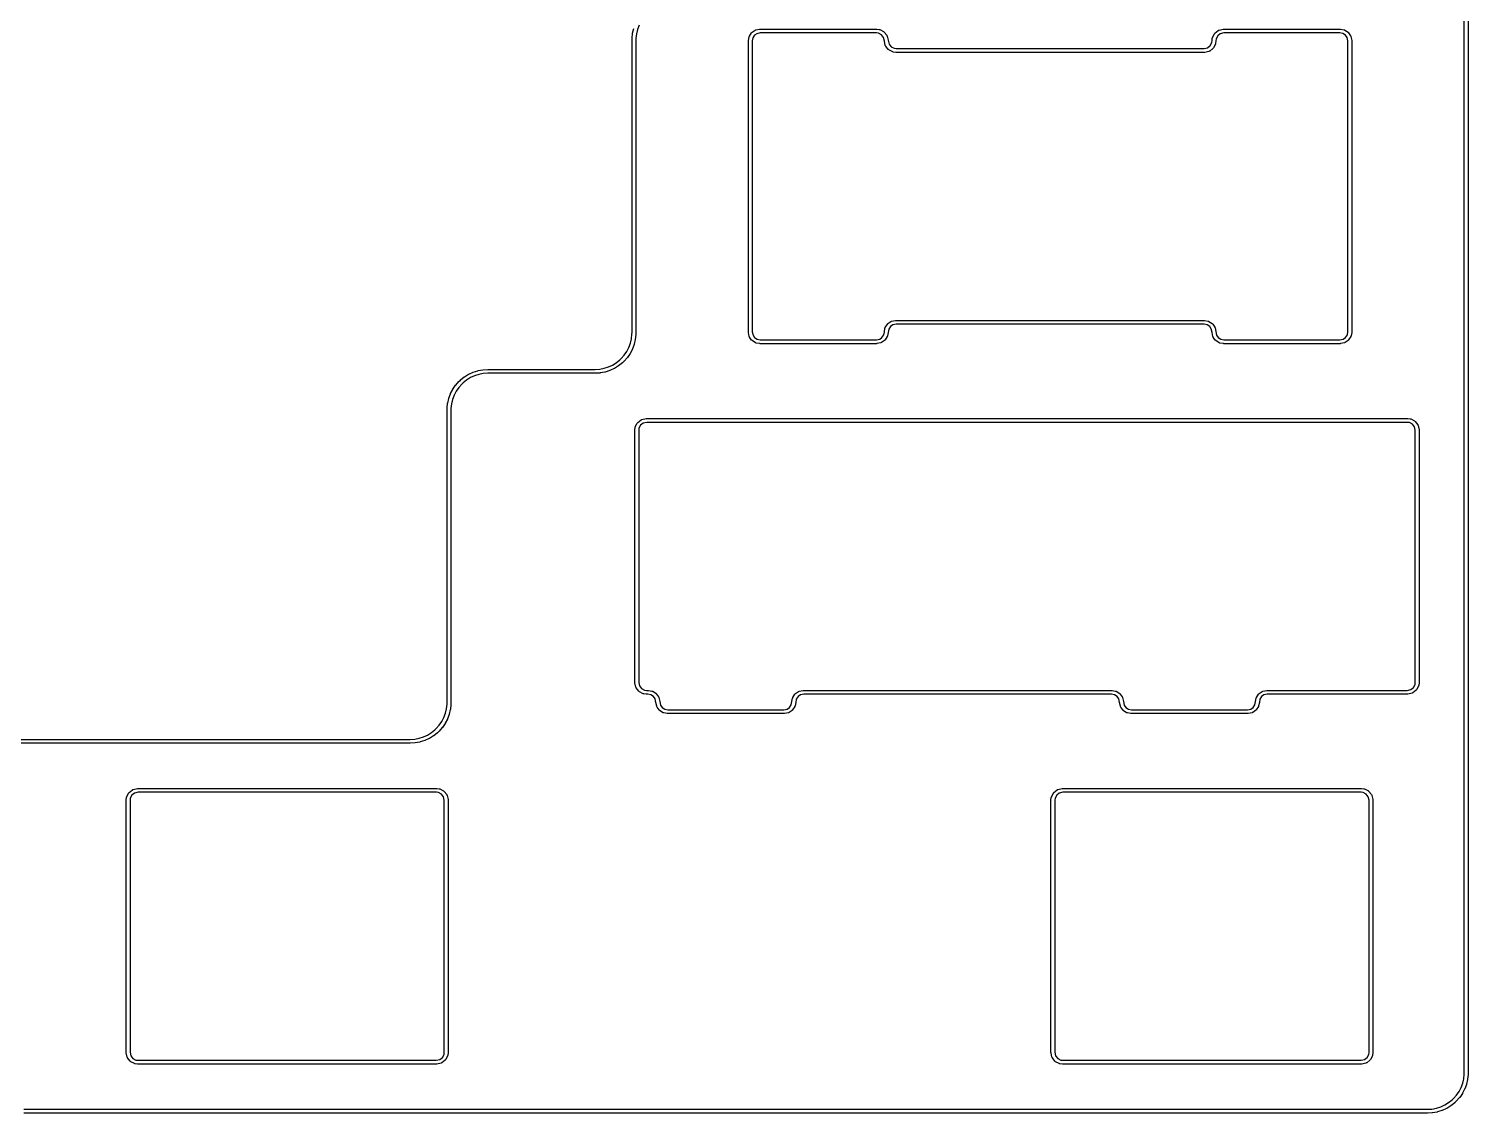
# Model space of a CAD drawing. Extents: x 0.3 to 11.5, y -5.1 to -1.4.
# Drawn here: x 8.593 to 11.511, y -5.123 to -2.925 of the extents above; entities that cross this region are included whole.
import ezdxf

# ---------------------------------------------------------------- set-up
doc = ezdxf.new("R2010")
doc.units = 0
doc.header["$MEASUREMENT"] = 0
doc.layers.add('BLACK', color=7, linetype='CONTINUOUS')

msp = doc.modelspace()

# ---------------------------------------------------------------- linework, layer by layer
at = {"layer": 'BLACK', "linetype": 'CONTINUOUS'}
for p, q in [((11.5032, -5.04031), (11.5032, -2.1378)), ((11.5111, -2.1378), (11.5111, -5.04035)), ((9.82999, -2.91753), (9.82681, -2.92608)), ((9.8157, -2.94774), (9.8158, -2.94383)), ((9.8158, -2.94383), (9.81586, -2.94367)), ((9.81582, -2.94349), (9.81689, -2.93386)), ((9.81586, -2.94367), (9.81582, -2.94349)), ((9.81689, -2.93386), (9.817, -2.93363)), ((9.81698, -2.93339), (9.81921, -2.92402)), ((9.817, -2.93363), (9.81698, -2.93339)), ((9.82366, -2.9442), (9.82357, -2.94788)), ((9.82469, -2.93498), (9.82366, -2.9442)), ((9.82681, -2.92608), (9.82469, -2.93498)), ((10.0517, -2.9481), (10.053, -2.94101)), ((10.053, -2.94101), (10.0534, -2.94034)), ((10.0534, -2.94034), (10.0536, -2.93959)), ((10.0536, -2.93959), (10.0581, -2.93276)), ((10.0581, -2.93276), (10.0587, -2.93227)), ((10.0587, -2.93227), (10.0591, -2.93166)), ((10.0591, -2.93166), (10.0651, -2.92758)), ((10.0606, -2.94323), (10.0595, -2.94919)), ((10.0642, -2.93771), (10.0606, -2.94323)), ((10.0689, -2.93452), (10.0642, -2.93771)), ((10.0651, -2.92758), (10.0658, -2.92736)), ((10.0658, -2.92736), (10.0665, -2.92697)), ((10.0665, -2.92697), (10.0745, -2.92529)), ((10.0757, -2.93308), (10.0689, -2.93452)), ((10.0745, -2.92529), (10.0749, -2.92533)), ((10.0749, -2.92533), (10.0753, -2.9252)), ((10.0753, -2.9252), (10.3115, -2.9252)), ((10.3112, -2.93308), (10.0757, -2.93308)), ((10.3152, -2.93358), (10.3112, -2.93308)), ((10.3115, -2.9252), (10.3117, -2.92528)), ((10.3117, -2.92528), (10.312, -2.92523)), ((10.312, -2.92523), (10.3169, -2.92585)), ((10.3215, -2.93675), (10.3152, -2.93358)), ((10.3169, -2.92585), (10.3175, -2.92614)), ((10.3175, -2.92614), (10.3182, -2.92625)), ((10.3182, -2.92625), (10.3258, -2.93012)), ((10.3256, -2.94202), (10.3215, -2.93675)), ((10.3273, -2.94969), (10.3256, -2.94202)), ((10.3258, -2.93012), (10.3264, -2.93073)), ((10.3264, -2.93073), (10.3271, -2.9312)), ((10.3271, -2.9312), (10.3323, -2.93786)), ((10.3323, -2.93786), (10.3326, -2.93867)), ((10.3326, -2.93867), (10.3331, -2.93941)), ((10.3331, -2.93941), (10.335, -2.94795)), ((10.9917, -2.94833), (10.9923, -2.94341)), ((10.9923, -2.94341), (10.9926, -2.94279)), ((10.9926, -2.94279), (10.9927, -2.94212)), ((10.9927, -2.94212), (10.9966, -2.93452)), ((10.9966, -2.93452), (10.9972, -2.93392)), ((10.9972, -2.93392), (10.9977, -2.93321)), ((10.9977, -2.93321), (11.0043, -2.92799)), ((11, -2.94508), (10.9995, -2.94932)), ((11.0032, -2.93887), (11, -2.94508)), ((11.0085, -2.93473), (11.0032, -2.93887)), ((11.0043, -2.92799), (11.0051, -2.92769)), ((11.0051, -2.92769), (11.0059, -2.92725)), ((11.0059, -2.92725), (11.0144, -2.92531)), ((11.0157, -2.93308), (11.0085, -2.93473)), ((11.0144, -2.92531), (11.0148, -2.92535)), ((11.0148, -2.92535), (11.0153, -2.92521)), ((11.0153, -2.92521), (11.2515, -2.92521)), ((11.2511, -2.93308), (11.0157, -2.93308)), ((11.2571, -2.93419), (11.2511, -2.93308)), ((11.2515, -2.92521), (11.2518, -2.92532)), ((11.2518, -2.92532), (11.2522, -2.92528)), ((11.2522, -2.92528), (11.2593, -2.9266)), ((11.2626, -2.93778), (11.2571, -2.93419)), ((11.2593, -2.9266), (11.26, -2.92697)), ((11.26, -2.92697), (11.2607, -2.92717)), ((11.2607, -2.92717), (11.2676, -2.93161)), ((11.2658, -2.94244), (11.2626, -2.93778)), ((11.2672, -2.94924), (11.2658, -2.94244)), ((11.2676, -2.93161), (11.268, -2.93221)), ((11.268, -2.93221), (11.2687, -2.93268)), ((11.2687, -2.93268), (11.2727, -2.93863)), ((11.2727, -2.93863), (11.273, -2.93937)), ((11.273, -2.93937), (11.2733, -2.94004)), ((11.2733, -2.94004), (11.275, -2.94802)), ((9.81571, -2.94779), (9.8157, -2.94774)), ((9.8157, -2.94783), (9.81571, -2.94779)), ((9.8157, -3.54031), (9.8157, -2.94783)), ((9.82357, -2.94788), (9.82357, -3.54035)), ((10.0518, -2.94847), (10.0517, -2.9481)), ((10.0517, -2.94882), (10.0518, -2.94847)), ((10.0517, -3.53937), (10.0517, -2.94882)), ((10.0595, -2.94919), (10.0595, -3.53896)), ((10.3293, -2.95823), (10.3273, -2.94969)), ((10.3297, -2.95897), (10.3293, -2.95823)), ((10.33, -2.95979), (10.3297, -2.95897)), ((10.3352, -2.96644), (10.33, -2.95979)), ((10.335, -2.94795), (10.3368, -2.95562)), ((10.336, -2.96691), (10.3352, -2.96644)), ((10.3366, -2.96752), (10.336, -2.96691)), ((10.3442, -2.97139), (10.3366, -2.96752)), ((10.3368, -2.95562), (10.3409, -2.9609)), ((10.3409, -2.9609), (10.3471, -2.96406)), ((10.3448, -2.9715), (10.3442, -2.97139)), ((10.3455, -2.97179), (10.3448, -2.9715)), ((10.3504, -2.97241), (10.3455, -2.97179)), ((10.3471, -2.96406), (10.3511, -2.96457)), ((10.3506, -2.97236), (10.3504, -2.97241)), ((10.3509, -2.97244), (10.3506, -2.97236)), ((10.9759, -2.97244), (10.3509, -2.97244)), ((10.3511, -2.96457), (10.9755, -2.96457)), ((10.9755, -2.96457), (10.9827, -2.96292)), ((10.9763, -2.9723), (10.9759, -2.97244)), ((10.9768, -2.97234), (10.9763, -2.9723)), ((10.9853, -2.9704), (10.9768, -2.97234)), ((10.9827, -2.96292), (10.988, -2.95878)), ((10.9861, -2.96996), (10.9853, -2.9704)), ((10.9869, -2.96966), (10.9861, -2.96996)), ((10.9935, -2.96444), (10.9869, -2.96966)), ((10.988, -2.95878), (10.9911, -2.95257)), ((10.9911, -2.95257), (10.9917, -2.94833)), ((10.994, -2.96373), (10.9935, -2.96444)), ((10.9946, -2.96313), (10.994, -2.96373)), ((10.9985, -2.95553), (10.9946, -2.96313)), ((10.9986, -2.95486), (10.9985, -2.95553)), ((10.9989, -2.95424), (10.9986, -2.95486)), ((10.9995, -2.94932), (10.9989, -2.95424)), ((10.9995, -2.94932), (10.9995, -2.94932)), ((11.2672, -3.53901), (11.2672, -2.94924)), ((11.275, -2.94802), (11.275, -2.94843)), ((11.275, -2.94843), (11.2751, -2.94883)), ((11.2751, -2.94883), (11.2751, -3.53937)), ((10.3286, -3.53156), (10.329, -3.53088)), ((10.329, -3.53088), (10.3292, -3.53014)), ((10.3292, -3.53014), (10.3336, -3.5233)), ((10.3336, -3.5233), (10.3342, -3.52282)), ((10.3342, -3.52282), (10.3347, -3.5222)), ((10.3347, -3.5222), (10.3407, -3.51813)), ((10.3398, -3.52825), (10.3362, -3.53377)), ((10.3445, -3.52506), (10.3398, -3.52825)), ((10.3407, -3.51813), (10.3414, -3.51791)), ((10.3414, -3.51791), (10.3421, -3.51752)), ((10.3421, -3.51752), (10.3501, -3.51583)), ((10.3513, -3.52362), (10.3445, -3.52506)), ((10.3501, -3.51583), (10.3505, -3.51588)), ((10.3505, -3.51588), (10.3509, -3.51575)), ((10.3509, -3.51575), (10.9759, -3.51575)), ((10.9755, -3.52362), (10.3513, -3.52362)), ((10.9815, -3.52473), (10.9755, -3.52362)), ((10.9759, -3.51575), (10.9763, -3.51586)), ((10.9763, -3.51586), (10.9766, -3.51581)), ((10.9766, -3.51581), (10.9837, -3.51713)), ((10.987, -3.52832), (10.9815, -3.52473)), ((10.9837, -3.51713), (10.9844, -3.5175)), ((10.9844, -3.5175), (10.9851, -3.51771)), ((10.9851, -3.51771), (10.992, -3.52215)), ((10.9902, -3.53298), (10.987, -3.52832)), ((10.992, -3.52215), (10.9925, -3.52275)), ((10.9925, -3.52275), (10.9931, -3.52322)), ((10.9931, -3.52322), (10.9971, -3.52917)), ((10.9971, -3.52917), (10.9974, -3.52991)), ((10.9974, -3.52991), (10.9978, -3.53058)), ((10.9978, -3.53058), (10.9994, -3.53855)), ((9.81246, -3.56211), (9.81458, -3.55321)), ((9.81458, -3.55321), (9.81561, -3.54399)), ((9.81561, -3.54399), (9.8157, -3.54031)), ((9.82229, -3.5548), (9.82006, -3.56417)), ((9.82238, -3.55433), (9.82227, -3.55455)), ((9.82227, -3.55455), (9.82229, -3.5548)), ((9.82345, -3.5447), (9.82238, -3.55433)), ((9.82347, -3.54436), (9.82342, -3.54452)), ((9.82342, -3.54452), (9.82345, -3.5447)), ((9.82357, -3.54045), (9.82347, -3.54436)), ((9.82357, -3.54035), (9.82356, -3.5404)), ((9.82356, -3.5404), (9.82357, -3.54045)), ((10.0518, -3.53977), (10.0517, -3.53937)), ((10.0517, -3.54019), (10.0518, -3.53977)), ((10.0534, -3.54816), (10.0517, -3.54019)), ((10.0538, -3.54883), (10.0534, -3.54816)), ((10.054, -3.54957), (10.0538, -3.54883)), ((10.0581, -3.55552), (10.054, -3.54957)), ((10.0587, -3.55599), (10.0581, -3.55552)), ((10.0592, -3.55659), (10.0587, -3.55599)), ((10.066, -3.56103), (10.0592, -3.55659)), ((10.0595, -3.53896), (10.061, -3.54576)), ((10.061, -3.54576), (10.0642, -3.55042)), ((10.0642, -3.55042), (10.0697, -3.55401)), ((10.0697, -3.55401), (10.0756, -3.55512)), ((10.0756, -3.55512), (10.3111, -3.55512)), ((10.3111, -3.55512), (10.3179, -3.55368)), ((10.3179, -3.55368), (10.3225, -3.55049)), ((10.3276, -3.55654), (10.3217, -3.56061)), ((10.3225, -3.55049), (10.3261, -3.54497)), ((10.3261, -3.54497), (10.3273, -3.53865)), ((10.3273, -3.53865), (10.3286, -3.53156)), ((10.3273, -3.53865), (10.3273, -3.53865)), ((10.3281, -3.55592), (10.3276, -3.55654)), ((10.3287, -3.55544), (10.3281, -3.55592)), ((10.3332, -3.5486), (10.3287, -3.55544)), ((10.3334, -3.54786), (10.3332, -3.5486)), ((10.3337, -3.54718), (10.3334, -3.54786)), ((10.3351, -3.54009), (10.3337, -3.54718)), ((10.3362, -3.53377), (10.3351, -3.54009)), ((10.3351, -3.54009), (10.3351, -3.54009)), ((10.9917, -3.54019), (10.9902, -3.53298)), ((10.9934, -3.54816), (10.9917, -3.54019)), ((10.9938, -3.54883), (10.9934, -3.54816)), ((10.994, -3.54957), (10.9938, -3.54883)), ((10.9981, -3.55552), (10.994, -3.54957)), ((10.9987, -3.55599), (10.9981, -3.55552)), ((10.9992, -3.55659), (10.9987, -3.55599)), ((11.006, -3.56103), (10.9992, -3.55659)), ((10.9994, -3.53855), (10.9994, -3.53856)), ((10.9994, -3.53856), (11.001, -3.54576)), ((11.001, -3.54576), (11.0042, -3.55042)), ((11.0042, -3.55042), (11.0097, -3.55401)), ((11.0097, -3.55401), (11.0156, -3.55512)), ((11.0156, -3.55512), (11.2511, -3.55512)), ((11.2511, -3.55512), (11.2579, -3.55368)), ((11.2579, -3.55368), (11.2625, -3.55049)), ((11.2676, -3.55654), (11.2617, -3.56061)), ((11.2625, -3.55049), (11.2661, -3.54497)), ((11.2661, -3.54497), (11.2672, -3.53901)), ((11.2681, -3.55592), (11.2676, -3.55654)), ((11.2687, -3.55544), (11.2681, -3.55592)), ((11.2732, -3.5486), (11.2687, -3.55544)), ((11.2734, -3.54786), (11.2732, -3.5486)), ((11.2737, -3.54718), (11.2734, -3.54786)), ((11.2751, -3.54009), (11.2737, -3.54718)), ((11.2751, -3.53937), (11.275, -3.53972)), ((11.275, -3.53972), (11.2751, -3.54009)), ((9.79374, -3.5933), (9.7999, -3.58632)), ((9.7999, -3.58632), (9.80508, -3.57876)), ((9.80508, -3.57876), (9.80928, -3.57065)), ((9.81171, -3.58301), (9.80626, -3.59097)), ((9.80928, -3.57065), (9.81246, -3.56211)), ((9.81178, -3.58277), (9.81171, -3.58301)), ((9.81196, -3.58259), (9.81178, -3.58277)), ((9.81638, -3.57406), (9.81196, -3.58259)), ((9.81642, -3.57382), (9.81638, -3.57406)), ((9.81658, -3.57362), (9.81642, -3.57382)), ((9.81992, -3.56463), (9.81658, -3.57362)), ((9.81993, -3.56438), (9.81992, -3.56463)), ((9.82006, -3.56417), (9.81993, -3.56438)), ((10.0668, -3.56124), (10.066, -3.56103)), ((10.0675, -3.56161), (10.0668, -3.56124)), ((10.0746, -3.56293), (10.0675, -3.56161)), ((10.0749, -3.56288), (10.0746, -3.56293)), ((10.0753, -3.56299), (10.0749, -3.56288)), ((10.3115, -3.56299), (10.0753, -3.56299)), ((10.3119, -3.56286), (10.3115, -3.56299)), ((10.3123, -3.56291), (10.3119, -3.56286)), ((10.3203, -3.56122), (10.3123, -3.56291)), ((10.321, -3.56083), (10.3203, -3.56122)), ((10.3217, -3.56061), (10.321, -3.56083)), ((11.0068, -3.56124), (11.006, -3.56103)), ((11.0075, -3.56161), (11.0068, -3.56124)), ((11.0146, -3.56293), (11.0075, -3.56161)), ((11.0149, -3.56288), (11.0146, -3.56293)), ((11.0153, -3.56299), (11.0149, -3.56288)), ((11.2515, -3.56299), (11.0153, -3.56299)), ((11.2519, -3.56286), (11.2515, -3.56299)), ((11.2523, -3.56291), (11.2519, -3.56286)), ((11.2603, -3.56122), (11.2523, -3.56291)), ((11.261, -3.56083), (11.2603, -3.56122)), ((11.2617, -3.56061), (11.261, -3.56083)), ((9.49384, -3.62062), (9.50299, -3.61772)), ((9.50299, -3.61772), (9.50324, -3.61772)), ((9.50324, -3.61772), (9.50346, -3.6176)), ((9.50346, -3.6176), (9.51294, -3.61583)), ((9.51294, -3.61583), (9.51319, -3.61586)), ((9.51319, -3.61586), (9.51342, -3.61577)), ((9.51342, -3.61577), (9.52313, -3.61517)), ((9.52313, -3.61517), (9.52326, -3.6152)), ((9.52326, -3.6152), (9.52338, -3.61516)), ((9.52338, -3.61516), (9.74077, -3.61516)), ((9.74077, -3.61516), (9.75012, -3.61458)), ((9.75012, -3.61458), (9.75913, -3.61289)), ((9.75913, -3.61289), (9.76783, -3.61013)), ((9.77044, -3.61757), (9.76128, -3.62047)), ((9.76783, -3.61013), (9.77612, -3.60634)), ((9.77064, -3.61742), (9.77044, -3.61757)), ((9.77088, -3.61739), (9.77064, -3.61742)), ((9.77961, -3.6134), (9.77088, -3.61739)), ((9.77612, -3.60634), (9.7839, -3.60155)), ((9.7798, -3.61323), (9.77961, -3.6134)), ((9.78004, -3.61317), (9.7798, -3.61323)), ((9.78824, -3.60813), (9.78004, -3.61317)), ((9.7839, -3.60155), (9.79115, -3.59576)), ((9.7884, -3.60794), (9.78824, -3.60813)), ((9.78863, -3.60785), (9.7884, -3.60794)), ((9.7962, -3.6018), (9.78863, -3.60785)), ((9.79115, -3.59576), (9.79374, -3.5933)), ((9.7963, -3.60165), (9.7962, -3.6018)), ((9.79646, -3.60158), (9.7963, -3.60165)), ((9.79929, -3.59888), (9.79646, -3.60158)), ((9.79937, -3.59873), (9.79929, -3.59888)), ((9.79952, -3.59864), (9.79937, -3.59873)), ((9.80596, -3.59135), (9.79952, -3.59864)), ((9.80606, -3.59112), (9.80596, -3.59135)), ((9.80626, -3.59097), (9.80606, -3.59112)), ((9.45256, -3.65518), (9.45801, -3.64722)), ((9.45801, -3.64722), (9.45821, -3.64707)), ((9.45821, -3.64707), (9.45831, -3.64684)), ((9.45831, -3.64684), (9.46475, -3.63955)), ((9.47054, -3.64489), (9.46437, -3.65187)), ((9.46475, -3.63955), (9.4649, -3.63946)), ((9.4649, -3.63946), (9.46498, -3.6393)), ((9.46498, -3.6393), (9.46781, -3.63661)), ((9.46781, -3.63661), (9.46797, -3.63654)), ((9.46797, -3.63654), (9.46807, -3.63639)), ((9.46807, -3.63639), (9.47564, -3.63034)), ((9.47312, -3.64243), (9.47054, -3.64489)), ((9.48037, -3.63664), (9.47312, -3.64243)), ((9.47564, -3.63034), (9.47587, -3.63025)), ((9.47587, -3.63025), (9.47604, -3.63006)), ((9.47604, -3.63006), (9.48424, -3.62502)), ((9.48816, -3.63185), (9.48037, -3.63664)), ((9.48424, -3.62502), (9.48448, -3.62496)), ((9.48448, -3.62496), (9.48466, -3.62479)), ((9.48466, -3.62479), (9.49339, -3.6208)), ((9.49645, -3.62805), (9.48816, -3.63185)), ((9.49339, -3.6208), (9.49363, -3.62077)), ((9.49363, -3.62077), (9.49384, -3.62062)), ((9.50514, -3.62529), (9.49645, -3.62805)), ((9.51415, -3.62361), (9.50514, -3.62529)), ((9.5235, -3.62303), (9.51415, -3.62361)), ((9.7409, -3.62303), (9.5235, -3.62303)), ((9.74102, -3.62299), (9.7409, -3.62303)), ((9.74114, -3.62302), (9.74102, -3.62299)), ((9.75085, -3.62242), (9.74114, -3.62302)), ((9.75108, -3.62233), (9.75085, -3.62242)), ((9.75133, -3.62236), (9.75108, -3.62233)), ((9.76081, -3.62059), (9.75133, -3.62236)), ((9.76103, -3.62047), (9.76081, -3.62059)), ((9.76128, -3.62047), (9.76103, -3.62047)), ((9.44198, -3.68339), (9.44421, -3.67402)), ((9.44421, -3.67402), (9.44434, -3.67381)), ((9.44434, -3.67381), (9.44435, -3.67356)), ((9.44435, -3.67356), (9.4477, -3.66456)), ((9.4477, -3.66456), (9.44785, -3.66437)), ((9.44785, -3.66437), (9.44789, -3.66413)), ((9.44789, -3.66413), (9.45231, -3.6556)), ((9.45181, -3.67608), (9.44969, -3.68498)), ((9.45499, -3.66753), (9.45181, -3.67608)), ((9.45231, -3.6556), (9.45249, -3.65542)), ((9.45249, -3.65542), (9.45256, -3.65518)), ((9.45919, -3.65943), (9.45499, -3.66753)), ((9.46437, -3.65187), (9.45919, -3.65943)), ((9.4407, -3.69774), (9.4408, -3.69383)), ((9.44071, -3.69779), (9.4407, -3.69774)), ((9.4407, -3.69783), (9.44071, -3.69779)), ((9.4407, -4.29031), (9.4407, -3.69783)), ((9.4408, -3.69383), (9.44086, -3.69367)), ((9.44082, -3.69349), (9.44189, -3.68386)), ((9.44086, -3.69367), (9.44082, -3.69349)), ((9.44189, -3.68386), (9.442, -3.68363)), ((9.442, -3.68363), (9.44198, -3.68339)), ((9.44866, -3.6942), (9.44857, -3.69788)), ((9.44857, -3.69788), (9.44857, -4.29035)), ((9.44969, -3.68498), (9.44866, -3.6942)), ((9.82139, -3.7377), (9.82201, -3.73278)), ((9.82201, -3.73278), (9.8223, -3.73216)), ((9.8223, -3.73216), (9.82241, -3.73148)), ((9.82241, -3.73148), (9.82628, -3.72388)), ((9.82628, -3.72388), (9.82689, -3.72328)), ((9.82689, -3.72328), (9.82736, -3.72257)), ((9.82736, -3.72257), (9.83402, -3.71735)), ((9.82974, -3.73444), (9.82923, -3.73844)), ((9.8329, -3.72823), (9.82974, -3.73444)), ((9.83818, -3.72409), (9.8329, -3.72823)), ((9.83402, -3.71735), (9.83483, -3.71705)), ((9.83483, -3.71705), (9.83557, -3.71661)), ((9.83557, -3.71661), (9.84411, -3.71467)), ((9.84542, -3.72244), (9.83818, -3.72409)), ((9.84411, -3.71467), (9.84455, -3.71471)), ((9.84455, -3.71471), (9.84498, -3.71457)), ((9.84498, -3.71457), (11.388, -3.71457)), ((11.3878, -3.72244), (9.84542, -3.72244)), ((11.3918, -3.72294), (11.3878, -3.72244)), ((11.388, -3.71457), (11.3883, -3.71465)), ((11.3883, -3.71465), (11.3885, -3.7146)), ((11.3885, -3.7146), (11.3935, -3.71522)), ((11.398, -3.72611), (11.3918, -3.72294)), ((11.3935, -3.71522), (11.3941, -3.71551)), ((11.3941, -3.71551), (11.3947, -3.71562)), ((11.3947, -3.71562), (11.4024, -3.71949)), ((11.4021, -3.73139), (11.398, -3.72611)), ((11.4038, -3.73863), (11.4021, -3.73139)), ((11.4024, -3.71949), (11.403, -3.72009)), ((11.403, -3.72009), (11.4037, -3.72057)), ((11.4037, -3.72057), (11.4089, -3.72722)), ((11.4089, -3.72722), (11.4092, -3.72804)), ((11.4092, -3.72804), (11.4096, -3.72878)), ((11.4096, -3.72878), (11.4116, -3.73732)), ((9.82136, -3.73819), (9.82144, -3.73795)), ((9.82136, -4.25), (9.82136, -3.73819)), ((9.82144, -3.73795), (9.82139, -3.7377)), ((9.82923, -3.73844), (9.82923, -4.24956)), ((11.4038, -4.24975), (11.4038, -3.73863)), ((11.4116, -3.73732), (11.4115, -3.73776)), ((11.4115, -3.73776), (11.4117, -3.73819)), ((11.4117, -3.73819), (11.4117, -4.25)), ((9.8215, -4.25043), (9.82136, -4.25)), ((9.82146, -4.25087), (9.8215, -4.25043)), ((9.8234, -4.25941), (9.82146, -4.25087)), ((9.82384, -4.26015), (9.8234, -4.25941)), ((9.82414, -4.26096), (9.82384, -4.26015)), ((9.82923, -4.24956), (9.83088, -4.2568)), ((9.83088, -4.2568), (9.83502, -4.26208)), ((11.3948, -4.2641), (11.4001, -4.25996)), ((11.4001, -4.25996), (11.4033, -4.25374)), ((11.4033, -4.25374), (11.4038, -4.24975)), ((11.4106, -4.25671), (11.4067, -4.26431)), ((11.4107, -4.25603), (11.4106, -4.25671)), ((11.411, -4.25541), (11.4107, -4.25603)), ((11.4116, -4.25049), (11.411, -4.25541)), ((11.4117, -4.25), (11.4116, -4.25024)), ((11.4116, -4.25024), (11.4116, -4.25049)), ((9.82936, -4.26762), (9.82414, -4.26096)), ((9.83007, -4.2681), (9.82936, -4.26762)), ((9.83067, -4.2687), (9.83007, -4.2681)), ((9.83827, -4.27257), (9.83067, -4.2687)), ((9.83502, -4.26208), (9.84124, -4.26525)), ((9.83895, -4.27268), (9.83827, -4.27257)), ((9.83957, -4.27297), (9.83895, -4.27268)), ((9.84449, -4.27359), (9.83957, -4.27297)), ((9.84124, -4.26525), (9.84523, -4.26575)), ((9.84474, -4.27354), (9.84449, -4.27359)), ((9.84498, -4.27362), (9.84474, -4.27354)), ((9.84804, -4.27362), (9.84498, -4.27362)), ((9.84523, -4.26575), (9.84841, -4.26575)), ((9.854, -4.27473), (9.84804, -4.27362)), ((9.84841, -4.26575), (9.84876, -4.26586)), ((9.84876, -4.26586), (9.84913, -4.26581)), ((9.84913, -4.26581), (9.85621, -4.26713)), ((9.85952, -4.27832), (9.854, -4.27473)), ((9.85621, -4.26713), (9.85689, -4.2675)), ((9.85689, -4.2675), (9.85764, -4.26771)), ((9.85764, -4.26771), (9.86447, -4.27215)), ((9.86271, -4.28298), (9.85952, -4.27832)), ((9.86424, -4.29019), (9.86271, -4.28298)), ((9.86447, -4.27215), (9.86496, -4.27275)), ((9.86496, -4.27275), (9.86557, -4.27322)), ((9.86557, -4.27322), (9.86965, -4.27917)), ((9.86965, -4.27917), (9.86987, -4.27991)), ((9.86987, -4.27991), (9.87025, -4.28058)), ((9.87025, -4.28058), (9.87194, -4.28855)), ((9.87194, -4.28855), (9.87194, -4.28855)), ((9.87194, -4.28855), (9.87347, -4.29576)), ((10.1386, -4.29497), (10.1398, -4.28865)), ((10.1398, -4.28865), (10.1411, -4.28156)), ((10.1398, -4.28865), (10.1398, -4.28865)), ((10.1411, -4.28156), (10.1415, -4.28088)), ((10.1415, -4.28088), (10.1417, -4.28014)), ((10.1417, -4.28014), (10.1461, -4.2733)), ((10.1461, -4.2733), (10.1467, -4.27282)), ((10.1476, -4.29009), (10.1462, -4.29718)), ((10.1467, -4.27282), (10.1472, -4.2722)), ((10.1472, -4.2722), (10.1532, -4.26813)), ((10.1487, -4.28377), (10.1476, -4.29009)), ((10.1476, -4.29009), (10.1476, -4.29009)), ((10.1523, -4.27825), (10.1487, -4.28377)), ((10.157, -4.27506), (10.1523, -4.27825)), ((10.1532, -4.26813), (10.1539, -4.26791)), ((10.1539, -4.26791), (10.1546, -4.26752)), ((10.1546, -4.26752), (10.1626, -4.26583)), ((10.1638, -4.27362), (10.157, -4.27506)), ((10.1626, -4.26583), (10.163, -4.26588)), ((10.163, -4.26588), (10.1634, -4.26575)), ((10.1634, -4.26575), (10.7884, -4.26575)), ((10.788, -4.27362), (10.1638, -4.27362)), ((10.794, -4.27473), (10.788, -4.27362)), ((10.7884, -4.26575), (10.7888, -4.26586)), ((10.7888, -4.26586), (10.7891, -4.26581)), ((10.7891, -4.26581), (10.7962, -4.26713)), ((10.7995, -4.27832), (10.794, -4.27473)), ((10.7962, -4.26713), (10.7969, -4.2675)), ((10.7969, -4.2675), (10.7976, -4.26771)), ((10.7976, -4.26771), (10.8045, -4.27215)), ((10.8027, -4.28298), (10.7995, -4.27832)), ((10.8042, -4.29019), (10.8027, -4.28298)), ((10.8045, -4.27215), (10.805, -4.27275)), ((10.805, -4.27275), (10.8056, -4.27322)), ((10.8056, -4.27322), (10.8096, -4.27917)), ((10.8096, -4.27917), (10.8099, -4.27991)), ((10.8099, -4.27991), (10.8103, -4.28058)), ((10.8103, -4.28058), (10.8119, -4.28855)), ((10.8119, -4.28855), (10.8119, -4.28855)), ((10.8119, -4.28855), (10.8135, -4.29576)), ((11.0786, -4.29497), (11.0798, -4.28865)), ((11.0798, -4.28865), (11.0811, -4.28156)), ((11.0798, -4.28865), (11.0798, -4.28865)), ((11.0811, -4.28156), (11.0815, -4.28088)), ((11.0815, -4.28088), (11.0817, -4.28014)), ((11.0817, -4.28014), (11.0861, -4.2733)), ((11.0861, -4.2733), (11.0867, -4.27282)), ((11.0876, -4.29009), (11.0862, -4.29718)), ((11.0867, -4.27282), (11.0872, -4.2722)), ((11.0872, -4.2722), (11.0932, -4.26813)), ((11.0887, -4.28377), (11.0876, -4.29009)), ((11.0876, -4.29009), (11.0876, -4.29009)), ((11.0923, -4.27825), (11.0887, -4.28377)), ((11.097, -4.27506), (11.0923, -4.27825)), ((11.0932, -4.26813), (11.0939, -4.26791)), ((11.0939, -4.26791), (11.0946, -4.26752)), ((11.0946, -4.26752), (11.1026, -4.26583)), ((11.1038, -4.27362), (11.097, -4.27506)), ((11.1026, -4.26583), (11.103, -4.26588)), ((11.103, -4.26588), (11.1034, -4.26575)), ((11.1034, -4.26575), (11.3876, -4.26575)), ((11.388, -4.27362), (11.1038, -4.27362)), ((11.3876, -4.26575), (11.3948, -4.2641)), ((11.3885, -4.27348), (11.388, -4.27362)), ((11.3889, -4.27352), (11.3885, -4.27348)), ((11.3974, -4.27158), (11.3889, -4.27352)), ((11.3982, -4.27114), (11.3974, -4.27158)), ((11.399, -4.27084), (11.3982, -4.27114)), ((11.4057, -4.26562), (11.399, -4.27084)), ((11.4061, -4.26491), (11.4057, -4.26562)), ((11.4067, -4.26431), (11.4061, -4.26491)), ((9.43428, -4.32065), (9.43746, -4.31211)), ((9.43746, -4.31211), (9.43958, -4.30321)), ((9.43958, -4.30321), (9.44061, -4.29399)), ((9.44061, -4.29399), (9.4407, -4.29031)), ((9.44492, -4.31463), (9.44158, -4.32362)), ((9.44493, -4.31438), (9.44492, -4.31463)), ((9.44506, -4.31417), (9.44493, -4.31438)), ((9.44729, -4.3048), (9.44506, -4.31417)), ((9.44738, -4.30433), (9.44727, -4.30455)), ((9.44727, -4.30455), (9.44729, -4.3048)), ((9.44845, -4.2947), (9.44738, -4.30433)), ((9.44847, -4.29436), (9.44842, -4.29452)), ((9.44842, -4.29452), (9.44845, -4.2947)), ((9.44857, -4.29045), (9.44847, -4.29436)), ((9.44857, -4.29035), (9.44856, -4.2904)), ((9.44856, -4.2904), (9.44857, -4.29045)), ((9.86593, -4.29816), (9.86424, -4.29019)), ((9.86631, -4.29883), (9.86593, -4.29816)), ((9.86653, -4.29957), (9.86631, -4.29883)), ((9.87061, -4.30552), (9.86653, -4.29957)), ((9.87122, -4.30599), (9.87061, -4.30552)), ((9.87171, -4.30659), (9.87122, -4.30599)), ((9.87854, -4.31103), (9.87171, -4.30659)), ((9.87347, -4.29576), (9.87666, -4.30042)), ((9.87666, -4.30042), (9.88218, -4.30401)), ((9.87929, -4.31124), (9.87854, -4.31103)), ((9.87997, -4.31161), (9.87929, -4.31124)), ((9.88705, -4.31293), (9.87997, -4.31161)), ((9.88218, -4.30401), (9.88814, -4.30512)), ((9.88742, -4.31288), (9.88705, -4.31293)), ((9.88778, -4.31299), (9.88742, -4.31288)), ((10.124, -4.31299), (9.88778, -4.31299)), ((9.88814, -4.30512), (10.1236, -4.30512)), ((10.1236, -4.30512), (10.1304, -4.30368)), ((10.1244, -4.31286), (10.124, -4.31299)), ((10.1248, -4.31291), (10.1244, -4.31286)), ((10.1328, -4.31122), (10.1248, -4.31291)), ((10.1304, -4.30368), (10.135, -4.30049)), ((10.1335, -4.31083), (10.1328, -4.31122)), ((10.1342, -4.31061), (10.1335, -4.31083)), ((10.1401, -4.30654), (10.1342, -4.31061)), ((10.135, -4.30049), (10.1386, -4.29497)), ((10.1406, -4.30592), (10.1401, -4.30654)), ((10.1412, -4.30544), (10.1406, -4.30592)), ((10.1457, -4.2986), (10.1412, -4.30544)), ((10.1459, -4.29786), (10.1457, -4.2986)), ((10.1462, -4.29718), (10.1459, -4.29786)), ((10.8059, -4.29816), (10.8042, -4.29019)), ((10.8063, -4.29883), (10.8059, -4.29816)), ((10.8065, -4.29957), (10.8063, -4.29883)), ((10.8106, -4.30552), (10.8065, -4.29957)), ((10.8112, -4.30599), (10.8106, -4.30552)), ((10.8117, -4.30659), (10.8112, -4.30599)), ((10.8185, -4.31103), (10.8117, -4.30659)), ((10.8135, -4.29576), (10.8167, -4.30042)), ((10.8167, -4.30042), (10.8222, -4.30401)), ((10.8193, -4.31124), (10.8185, -4.31103)), ((10.82, -4.31161), (10.8193, -4.31124)), ((10.8271, -4.31293), (10.82, -4.31161)), ((10.8222, -4.30401), (10.8281, -4.30512)), ((10.8274, -4.31288), (10.8271, -4.31293)), ((10.8278, -4.31299), (10.8274, -4.31288)), ((11.064, -4.31299), (10.8278, -4.31299)), ((10.8281, -4.30512), (11.0636, -4.30512)), ((11.0636, -4.30512), (11.0704, -4.30368)), ((11.0644, -4.31286), (11.064, -4.31299)), ((11.0648, -4.31291), (11.0644, -4.31286)), ((11.0728, -4.31122), (11.0648, -4.31291)), ((11.0704, -4.30368), (11.075, -4.30049)), ((11.0735, -4.31083), (11.0728, -4.31122)), ((11.0742, -4.31061), (11.0735, -4.31083)), ((11.0801, -4.30654), (11.0742, -4.31061)), ((11.075, -4.30049), (11.0786, -4.29497)), ((11.0806, -4.30592), (11.0801, -4.30654)), ((11.0812, -4.30544), (11.0806, -4.30592)), ((11.0857, -4.2986), (11.0812, -4.30544)), ((11.0859, -4.29786), (11.0857, -4.2986)), ((11.0862, -4.29718), (11.0859, -4.29786)), ((9.4089, -4.35155), (9.41615, -4.34576)), ((9.41615, -4.34576), (9.41874, -4.3433)), ((9.41874, -4.3433), (9.4249, -4.33632)), ((9.43096, -4.34135), (9.42452, -4.34864)), ((9.4249, -4.33632), (9.43008, -4.32876)), ((9.43008, -4.32876), (9.43428, -4.32065)), ((9.43106, -4.34112), (9.43096, -4.34135)), ((9.43126, -4.34097), (9.43106, -4.34112)), ((9.43671, -4.33301), (9.43126, -4.34097)), ((9.43678, -4.33277), (9.43671, -4.33301)), ((9.43696, -4.33259), (9.43678, -4.33277)), ((9.44138, -4.32406), (9.43696, -4.33259)), ((9.44142, -4.32382), (9.44138, -4.32406)), ((9.44158, -4.32362), (9.44142, -4.32382)), ((9.3659, -4.37303), (2.02338, -4.37303)), ((2.02342, -4.36516), (9.36577, -4.36516)), ((9.36577, -4.36516), (9.37512, -4.36458)), ((9.36602, -4.37299), (9.3659, -4.37303)), ((9.36614, -4.37302), (9.36602, -4.37299)), ((9.37585, -4.37242), (9.36614, -4.37302)), ((9.37512, -4.36458), (9.38413, -4.36289)), ((9.37608, -4.37233), (9.37585, -4.37242)), ((9.37633, -4.37236), (9.37608, -4.37233)), ((9.38581, -4.37059), (9.37633, -4.37236)), ((9.38413, -4.36289), (9.39283, -4.36013)), ((9.38603, -4.37047), (9.38581, -4.37059)), ((9.38628, -4.37047), (9.38603, -4.37047)), ((9.39544, -4.36757), (9.38628, -4.37047)), ((9.39283, -4.36013), (9.40112, -4.35634)), ((9.39564, -4.36742), (9.39544, -4.36757)), ((9.39588, -4.36739), (9.39564, -4.36742)), ((9.40461, -4.3634), (9.39588, -4.36739)), ((9.40112, -4.35634), (9.4089, -4.35155)), ((9.4048, -4.36323), (9.40461, -4.3634)), ((9.40504, -4.36317), (9.4048, -4.36323)), ((9.41324, -4.35813), (9.40504, -4.36317)), ((9.4134, -4.35794), (9.41324, -4.35813)), ((9.41363, -4.35785), (9.4134, -4.35794)), ((9.4212, -4.3518), (9.41363, -4.35785)), ((9.4213, -4.35165), (9.4212, -4.3518)), ((9.42146, -4.35158), (9.4213, -4.35165)), ((9.42429, -4.34888), (9.42146, -4.35158)), ((9.42437, -4.34873), (9.42429, -4.34888)), ((9.42452, -4.34864), (9.42437, -4.34873)), ((8.80432, -4.46661), (8.81286, -4.46467)), ((8.81286, -4.46467), (8.8133, -4.46471)), ((8.8133, -4.46471), (8.81373, -4.46457)), ((8.81373, -4.46457), (9.41929, -4.46457)), ((9.41929, -4.46457), (9.41953, -4.46465)), ((9.41953, -4.46465), (9.41978, -4.4646)), ((9.41978, -4.4646), (9.4247, -4.46522)), ((9.4247, -4.46522), (9.42532, -4.46551)), ((10.6793, -4.46661), (10.6879, -4.46467)), ((10.6879, -4.46467), (10.6883, -4.46471)), ((10.6883, -4.46471), (10.6887, -4.46457)), ((10.6887, -4.46457), (11.2943, -4.46457)), ((11.2943, -4.46457), (11.2945, -4.46465)), ((11.2945, -4.46465), (11.2948, -4.4646)), ((11.2948, -4.4646), (11.2997, -4.46522)), ((11.2997, -4.46522), (11.3003, -4.46551)), ((8.79011, -4.48819), (8.79019, -4.48795)), ((8.79011, -5), (8.79011, -4.48819)), ((8.79014, -4.4877), (8.79076, -4.48278)), ((8.79019, -4.48795), (8.79014, -4.4877)), ((8.79076, -4.48278), (8.79105, -4.48216)), ((8.79105, -4.48216), (8.79116, -4.48148)), ((8.79116, -4.48148), (8.79503, -4.47388)), ((8.79503, -4.47388), (8.79564, -4.47328)), ((8.79564, -4.47328), (8.79611, -4.47257)), ((8.79611, -4.47257), (8.80277, -4.46735)), ((8.79849, -4.48444), (8.79798, -4.48844)), ((8.79798, -4.48844), (8.79798, -4.99956)), ((8.80165, -4.47823), (8.79849, -4.48444)), ((8.80693, -4.47409), (8.80165, -4.47823)), ((8.80277, -4.46735), (8.80358, -4.46705)), ((8.80358, -4.46705), (8.80432, -4.46661)), ((8.81417, -4.47244), (8.80693, -4.47409)), ((9.41904, -4.47244), (8.81417, -4.47244)), ((9.42304, -4.47294), (9.41904, -4.47244)), ((9.42925, -4.47611), (9.42304, -4.47294)), ((9.42532, -4.46551), (9.426, -4.46562)), ((9.426, -4.46562), (9.4336, -4.46949)), ((9.43339, -4.48139), (9.42925, -4.47611)), ((9.43504, -4.48863), (9.43339, -4.48139)), ((9.4336, -4.46949), (9.4342, -4.47009)), ((9.4342, -4.47009), (9.43491, -4.47057)), ((9.43491, -4.47057), (9.44013, -4.47722)), ((9.43504, -4.99975), (9.43504, -4.48863)), ((9.44013, -4.47722), (9.44043, -4.47804)), ((9.44043, -4.47804), (9.44087, -4.47878)), ((9.44087, -4.47878), (9.44282, -4.48732)), ((9.44282, -4.48732), (9.44277, -4.48776)), ((9.44277, -4.48776), (9.44291, -4.48819)), ((9.44291, -4.48819), (9.44291, -5)), ((10.6651, -4.4877), (10.6658, -4.48278)), ((10.6652, -4.48795), (10.6651, -4.4877)), ((10.6651, -4.48819), (10.6652, -4.48795)), ((10.6651, -5), (10.6651, -4.48819)), ((10.6658, -4.48278), (10.6661, -4.48216)), ((10.6661, -4.48216), (10.6662, -4.48148)), ((10.6662, -4.48148), (10.67, -4.47388)), ((10.67, -4.47388), (10.6706, -4.47328)), ((10.6706, -4.47328), (10.6711, -4.47257)), ((10.6711, -4.47257), (10.6778, -4.46735)), ((10.6735, -4.48444), (10.673, -4.48844)), ((10.673, -4.48844), (10.673, -4.99956)), ((10.6767, -4.47823), (10.6735, -4.48444)), ((10.6819, -4.47409), (10.6767, -4.47823)), ((10.6778, -4.46735), (10.6786, -4.46705)), ((10.6786, -4.46705), (10.6793, -4.46661)), ((10.6892, -4.47244), (10.6819, -4.47409)), ((11.294, -4.47244), (10.6892, -4.47244)), ((11.298, -4.47294), (11.294, -4.47244)), ((11.3043, -4.47611), (11.298, -4.47294)), ((11.3003, -4.46551), (11.301, -4.46562)), ((11.301, -4.46562), (11.3086, -4.46949)), ((11.3084, -4.48139), (11.3043, -4.47611)), ((11.31, -4.48863), (11.3084, -4.48139)), ((11.3086, -4.46949), (11.3092, -4.47009)), ((11.3092, -4.47009), (11.3099, -4.47057)), ((11.3099, -4.47057), (11.3151, -4.47722)), ((11.31, -4.99975), (11.31, -4.48863)), ((11.3151, -4.47722), (11.3154, -4.47804)), ((11.3154, -4.47804), (11.3159, -4.47878)), ((11.3159, -4.47878), (11.3178, -4.48732)), ((11.3178, -4.48732), (11.3178, -4.48776)), ((11.3178, -4.48776), (11.3179, -4.48819)), ((11.3179, -4.48819), (11.3179, -5)), ((8.79025, -5.00043), (8.79011, -5)), ((8.79021, -5.00087), (8.79025, -5.00043)), ((8.79215, -5.00941), (8.79021, -5.00087)), ((8.79259, -5.01015), (8.79215, -5.00941)), ((8.79289, -5.01096), (8.79259, -5.01015)), ((8.79811, -5.01762), (8.79289, -5.01096)), ((8.79798, -4.99956), (8.79963, -5.0068)), ((8.79882, -5.0181), (8.79811, -5.01762)), ((8.79942, -5.0187), (8.79882, -5.0181)), ((8.80702, -5.02257), (8.79942, -5.0187)), ((8.79963, -5.0068), (8.80377, -5.01208)), ((8.80377, -5.01208), (8.80999, -5.01525)), ((8.80999, -5.01525), (8.81398, -5.01575)), ((8.81398, -5.01575), (9.41885, -5.01575)), ((9.41885, -5.01575), (9.42609, -5.0141)), ((9.42609, -5.0141), (9.43137, -5.00996)), ((9.43691, -5.01562), (9.43026, -5.02084)), ((9.43137, -5.00996), (9.43454, -5.00374)), ((9.43454, -5.00374), (9.43504, -4.99975)), ((9.43739, -5.01491), (9.43691, -5.01562)), ((9.43799, -5.01431), (9.43739, -5.01491)), ((9.44186, -5.00671), (9.43799, -5.01431)), ((9.44197, -5.00603), (9.44186, -5.00671)), ((9.44226, -5.00541), (9.44197, -5.00603)), ((9.44288, -5.00049), (9.44226, -5.00541)), ((9.44291, -5), (9.44283, -5.00024)), ((9.44283, -5.00024), (9.44288, -5.00049)), ((10.6652, -5.00043), (10.6651, -5)), ((10.6652, -5.00087), (10.6652, -5.00043)), ((10.6671, -5.00941), (10.6652, -5.00087)), ((10.6676, -5.01015), (10.6671, -5.00941)), ((10.6679, -5.01096), (10.6676, -5.01015)), ((10.6731, -5.01762), (10.6679, -5.01096)), ((10.673, -4.99956), (10.6746, -5.0068)), ((10.6738, -5.0181), (10.6731, -5.01762)), ((10.6744, -5.0187), (10.6738, -5.0181)), ((10.682, -5.02257), (10.6744, -5.0187)), ((10.6746, -5.0068), (10.6788, -5.01208)), ((10.6788, -5.01208), (10.685, -5.01525)), ((10.685, -5.01525), (10.689, -5.01575)), ((10.689, -5.01575), (11.2938, -5.01575)), ((11.2938, -5.01575), (11.3011, -5.0141)), ((11.3011, -5.0141), (11.3064, -5.00996)), ((11.3119, -5.01562), (11.3053, -5.02084)), ((11.3064, -5.00996), (11.3095, -5.00374)), ((11.3095, -5.00374), (11.31, -4.99975)), ((11.3124, -5.01491), (11.3119, -5.01562)), ((11.313, -5.01431), (11.3124, -5.01491)), ((11.3169, -5.00671), (11.313, -5.01431)), ((11.317, -5.00603), (11.3169, -5.00671)), ((11.3173, -5.00541), (11.317, -5.00603)), ((11.3179, -5.00049), (11.3173, -5.00541)), ((11.3179, -5), (11.3178, -5.00024)), ((11.3178, -5.00024), (11.3179, -5.00049)), ((8.8077, -5.02268), (8.80702, -5.02257)), ((8.80832, -5.02297), (8.8077, -5.02268)), ((8.81324, -5.02359), (8.80832, -5.02297)), ((8.81349, -5.02354), (8.81324, -5.02359)), ((8.81373, -5.02362), (8.81349, -5.02354)), ((9.41929, -5.02362), (8.81373, -5.02362)), ((9.41972, -5.02348), (9.41929, -5.02362)), ((9.42016, -5.02352), (9.41972, -5.02348)), ((9.4287, -5.02158), (9.42016, -5.02352)), ((9.42944, -5.02114), (9.4287, -5.02158)), ((9.43026, -5.02084), (9.42944, -5.02114)), ((10.6827, -5.02268), (10.682, -5.02257)), ((10.6833, -5.02297), (10.6827, -5.02268)), ((10.6882, -5.02359), (10.6833, -5.02297)), ((10.6885, -5.02354), (10.6882, -5.02359)), ((10.6887, -5.02362), (10.6885, -5.02354)), ((11.2943, -5.02362), (10.6887, -5.02362)), ((11.2947, -5.02348), (11.2943, -5.02362)), ((11.2952, -5.02352), (11.2947, -5.02348)), ((11.3037, -5.02158), (11.2952, -5.02352)), ((11.3044, -5.02114), (11.3037, -5.02158)), ((11.3053, -5.02084), (11.3044, -5.02114)), ((11.5021, -5.05321), (11.5031, -5.04399)), ((11.5031, -5.04399), (11.5032, -5.04031)), ((11.511, -5.0447), (11.5099, -5.05433)), ((11.511, -5.04436), (11.5109, -5.04452)), ((11.5109, -5.04452), (11.511, -5.0447)), ((11.5111, -5.04045), (11.511, -5.04436)), ((11.5111, -5.04035), (11.5111, -5.0404)), ((11.5111, -5.0404), (11.5111, -5.04045)), ((11.4926, -5.07876), (11.4968, -5.07065)), ((11.4968, -5.07065), (11.5, -5.06211)), ((11.5039, -5.07406), (11.4995, -5.08259)), ((11.5, -5.06211), (11.5021, -5.05321)), ((11.5041, -5.07362), (11.5039, -5.07382)), ((11.5039, -5.07382), (11.5039, -5.07406)), ((11.5074, -5.06463), (11.5041, -5.07362)), ((11.5076, -5.06417), (11.5074, -5.06438)), ((11.5074, -5.06438), (11.5074, -5.06463)), ((11.5098, -5.0548), (11.5076, -5.06417)), ((11.5099, -5.05433), (11.5098, -5.05455)), ((11.5098, -5.05455), (11.5098, -5.0548)), ((11.4553, -5.11013), (11.4636, -5.10634)), ((11.4636, -5.10634), (11.4714, -5.10155)), ((11.4714, -5.10155), (11.4787, -5.09576)), ((11.4837, -5.1018), (11.4761, -5.10785)), ((11.4787, -5.09576), (11.4812, -5.0933)), ((11.4812, -5.0933), (11.4874, -5.08632)), ((11.4838, -5.10165), (11.4837, -5.1018)), ((11.484, -5.10158), (11.4838, -5.10165)), ((11.4868, -5.09888), (11.484, -5.10158)), ((11.4869, -5.09873), (11.4868, -5.09888)), ((11.487, -5.09864), (11.4869, -5.09873)), ((11.4935, -5.09135), (11.487, -5.09864)), ((11.4874, -5.08632), (11.4926, -5.07876)), ((11.4936, -5.09112), (11.4935, -5.09135)), ((11.4938, -5.09097), (11.4936, -5.09112)), ((11.4992, -5.08301), (11.4938, -5.09097)), ((11.4993, -5.08277), (11.4992, -5.08301)), ((11.4995, -5.08259), (11.4993, -5.08277)), ((8.58268, -5.11516), (11.4283, -5.11516)), ((11.4284, -5.12303), (8.58268, -5.12303)), ((11.4283, -5.11516), (11.4376, -5.11458)), ((11.4285, -5.12299), (11.4284, -5.12303)), ((11.4286, -5.12302), (11.4285, -5.12299)), ((11.4383, -5.12242), (11.4286, -5.12302)), ((11.4376, -5.11458), (11.4466, -5.11289)), ((11.4386, -5.12233), (11.4383, -5.12242)), ((11.4388, -5.12236), (11.4386, -5.12233)), ((11.4483, -5.12059), (11.4388, -5.12236)), ((11.4466, -5.11289), (11.4553, -5.11013)), ((11.4485, -5.12047), (11.4483, -5.12059)), ((11.4488, -5.12047), (11.4485, -5.12047)), ((11.4579, -5.11757), (11.4488, -5.12047)), ((11.4581, -5.11742), (11.4579, -5.11757)), ((11.4584, -5.11739), (11.4581, -5.11742)), ((11.4671, -5.1134), (11.4584, -5.11739)), ((11.4673, -5.11323), (11.4671, -5.1134)), ((11.4675, -5.11317), (11.4673, -5.11323)), ((11.4757, -5.10813), (11.4675, -5.11317)), ((11.4759, -5.10794), (11.4757, -5.10813)), ((11.4761, -5.10785), (11.4759, -5.10794))]:
    msp.add_line(p, q, dxfattribs=at)

doc.saveas('drawing.dxf')
